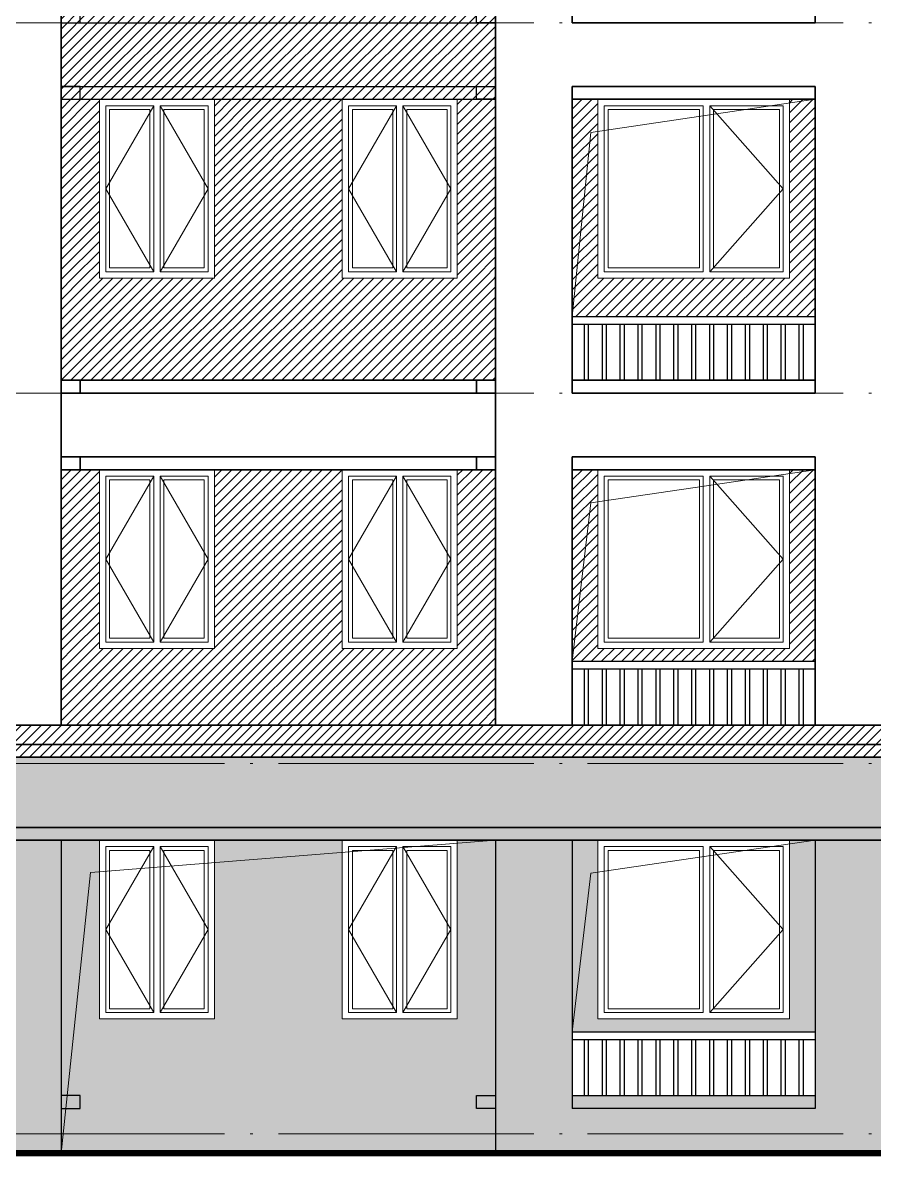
# Model space of a CAD drawing. Extents: x -518115 to 1124316, y -209821 to 1628073.
# Drawn here: x 850916 to 857579, y 37365 to 46240 of the extents above; entities that cross this region are included whole.
import ezdxf

# ---------------------------------------------------------------- set-up
doc = ezdxf.new("R2010")
doc.units = 0
doc.header["$LTSCALE"] = 1000
doc.header["$MEASUREMENT"] = 0
doc.linetypes.add('DOTE', pattern=[2.42, 2, -0.2, 0.02, -0.2])
for name, color, linetype in [('3-剖面填充（细）', 250, 'Continuous'), ('5-平立面看线1', 45, 'Continuous'), ('Stair-栏杆', 142, 'Continuous'), ('看线', 251, 'Continuous')]:
    doc.layers.add(name, color=color, linetype=linetype)
for name, color, linetype, lineweight in [('DOTE', 19, 'DOTE', 9), ('WINDOW', 144, 'Continuous', 15), ('立面-中轮廓线', 213, 'Continuous', 35), ('立面-普通轮廓', 7, 'Continuous', 18), ('立面-洞口示意', 152, 'Continuous', 13), ('立面-窗开启线', 250, 'Continuous', 13)]:
    doc.layers.add(name, color=color, linetype=linetype, lineweight=lineweight)
pattern_1 = [(45, (0, 0), (-39.2886205, 39.2886205), [])]
pattern_2 = [(45, (6e-11, -2900), (-39.2886205, 39.2886205), [])]
pattern_3 = [(45, (315132.16, 10964.28), (-39.2886205, 39.2886205), [])]
pattern_4 = [(45, (315132.16, 8064.28), (-39.2886205, 39.2886205), [])]

# ---------------------------------------------------------------- blocks, each defined once
blk = doc.blocks.new('A$C318717E3')
at = {"layer": 'WINDOW'}
for points in [[(50, 1350), (425, 1350), (425, 50), (50, 50)], [(850, 1350), (475, 1350), (475, 50), (850, 50)]]:
    blk.add_lwpolyline(points, close=True, dxfattribs=at)
at = {"layer": 'WINDOW', "color": 250}
for points in [[(80, 1320), (395, 1320), (395, 80), (80, 80)], [(820, 1320), (505, 1320), (505, 80), (820, 80)]]:
    blk.add_lwpolyline(points, close=True, dxfattribs=at)
at = {"layer": '立面-普通轮廓'}
blk.add_lwpolyline([(0, 1400), (900, 1400), (900, 0), (0, 0)], close=True, dxfattribs=at)
at = {"layer": '立面-窗开启线', "color": 251, "ltscale": 0.5, "true_color": 0x636466}
for points in [[(425, 1350), (50, 700), (425, 50)], [(475, 1350), (850, 700), (475, 50)]]:
    blk.add_lwpolyline(points, dxfattribs=at)
blk = doc.blocks.new('A$C4731409C')
at = {"layer": 'WINDOW'}
for points in [[(-1450, 1350), (-675, 1350), (-675, 50), (-1450, 50)], [(-50, 1350), (-625, 1350), (-625, 50), (-50, 50)]]:
    blk.add_lwpolyline(points, close=True, dxfattribs=at)
at = {"layer": 'WINDOW', "color": 250}
for points in [[(-1420, 1320), (-705, 1320), (-705, 80), (-1420, 80)], [(-80, 1320), (-595, 1320), (-595, 80), (-80, 80)]]:
    blk.add_lwpolyline(points, close=True, dxfattribs=at)
at = {"layer": '立面-普通轮廓'}
blk.add_lwpolyline([(-1500, 1400), (0, 1400), (0, 0), (-1500, 0)], close=True, dxfattribs=at)
at = {"layer": '立面-窗开启线', "color": 251, "ltscale": 0.5, "true_color": 0x636466}
blk.add_lwpolyline([(-625, 1350), (-50, 700), (-625, 50)], dxfattribs=at)
blk = doc.blocks.new('HFHFHHTHFHF')
at = {"layer": 'Stair-栏杆'}
for p, q in [((540084.4, 32976), (541984.4, 32976)), ((540084.4, 32916), (541984.4, 32916))]:
    blk.add_line(p, q, dxfattribs=at)
for points in [[(540179.4, 32476), (540179.4, 32916)], [(540209.4, 32916), (540209.4, 32476)], [(540319.4, 32476), (540319.4, 32916)], [(540349.4, 32916), (540349.4, 32476)], [(540459.4, 32476), (540459.4, 32916)], [(540489.4, 32916), (540489.4, 32476)], [(540599.4, 32476), (540599.4, 32916)], [(540629.4, 32916), (540629.4, 32476)], [(540739.4, 32476), (540739.4, 32916)], [(540769.4, 32916), (540769.4, 32476)], [(540879.4, 32476), (540879.4, 32916)], [(540909.4, 32916), (540909.4, 32476)], [(541019.4, 32476), (541019.4, 32916)], [(541049.4, 32916), (541049.4, 32476)], [(541159.4, 32476), (541159.4, 32916)], [(541189.4, 32916), (541189.4, 32476)], [(541299.4, 32476), (541299.4, 32916)], [(541329.4, 32916), (541329.4, 32476)], [(541439.4, 32476), (541439.4, 32916)], [(541469.4, 32916), (541469.4, 32476)], [(541579.4, 32476), (541579.4, 32916)], [(541609.4, 32916), (541609.4, 32476)], [(541719.4, 32476), (541719.4, 32916)], [(541749.4, 32916), (541749.4, 32476)], [(541859.4, 32476), (541859.4, 32916)], [(541889.4, 32916), (541889.4, 32476)]]:
    blk.add_lwpolyline(points, dxfattribs=at)
at = {"layer": '立面-中轮廓线'}
for p, q in [((536084.4, 35276), (536084.4, 32376)), ((539484.4, 35276), (539484.4, 32376)), ((540084.4, 34776), (540084.4, 32376)), ((541984.4, 34776), (541984.4, 32376))]:
    blk.add_line(p, q, dxfattribs=at)
for points in [[(540084.4, 34776), (541984.4, 34776)], [(541984.4, 34676), (540084.4, 34676)], [(540084.4, 32476), (541984.4, 32476)], [(541984.4, 32376), (540084.4, 32376)]]:
    blk.add_lwpolyline(points, dxfattribs=at)
for name, p in [('A$C318717E3', (536384.3, 33276)), ('A$C318717E3', (538284.5, 33276)), ('A$C4731409C', (541784.4, 33276))]:
    blk.add_blockref(name, p)
blk = doc.blocks.new('GDGDRTDGRDG')
at = {"layer": '3-剖面填充（细）'}
h = blk.add_hatch(dxfattribs=at)
h.set_pattern_fill('ANSI31', color=256, scale=35)
h.set_pattern_definition(pattern_1)
h.paths.add_polyline_path([(536084.4, 30376), (536384.3, 30376), (536384.3, 31776), (536084.4, 31776)])
h = blk.add_hatch(dxfattribs=at)
h.set_pattern_fill('ANSI31', color=256, scale=35)
h.set_pattern_definition(pattern_1)
h.paths.add_polyline_path([(537284.3, 30376), (538284.5, 30376), (538284.5, 31776), (537284.3, 31776)])
h = blk.add_hatch(dxfattribs=at)
h.set_pattern_fill('ANSI31', color=256, scale=35)
h.set_pattern_definition(pattern_1)
h.paths.add_polyline_path([(539184.5, 30376), (539484.4, 30376), (539484.4, 31776), (539184.5, 31776)])
h = blk.add_hatch(dxfattribs=at)
h.set_pattern_fill('ANSI31', color=256, scale=35)
h.set_pattern_definition(pattern_2)
h.paths.add_polyline_path([(540084.4, 30376), (540284.4, 30376), (540284.4, 31776), (540084.4, 31776)])
h = blk.add_hatch(dxfattribs=at)
h.set_pattern_fill('ANSI31', color=256, scale=35)
h.set_pattern_definition(pattern_2)
h.paths.add_polyline_path([(541784.4, 30376), (541984.4, 30376), (541984.4, 31776), (541784.4, 31776)])
h = blk.add_hatch(dxfattribs=at)
h.set_pattern_fill('ANSI31', color=256, scale=35)
h.set_pattern_definition(pattern_1)
h.paths.add_polyline_path([(536084.4, 29576), (539484.4, 29576), (539484.4, 30376), (536084.4, 30376)])
h = blk.add_hatch(dxfattribs=at)
h.set_pattern_fill('ANSI31', color=256, scale=35)
h.set_pattern_definition(pattern_2)
h.paths.add_polyline_path([(540084.4, 30076), (541984.4, 30076), (541984.4, 30376), (540084.4, 30376)])

msp = doc.modelspace()

# ---------------------------------------------------------------- hatches: boundary and pattern name
at = {"layer": '3-剖面填充（细）'}
h = msp.add_hatch(dxfattribs=at)
h.set_pattern_fill('ANSI31', color=256, scale=35)
h.set_pattern_definition([(45, (315132.16, 16064.28), (-39.2886205, 39.2886205), [])])
h.paths.add_polyline_path([(851216.6, 45640.3), (854616.6, 45640.3), (854616.6, 46340.3), (851216.6, 46340.3)])
h = msp.add_hatch(dxfattribs=at)
h.set_pattern_fill('ANSI31', color=256, scale=35)
h.set_pattern_definition(pattern_3)
h.paths.add_polyline_path([(851216.6, 41340.3), (851516.5, 41340.3), (851516.5, 42740.3), (851216.6, 42740.3)])
h = msp.add_hatch(dxfattribs=at)
h.set_pattern_fill('ANSI31', color=256, scale=35)
h.set_pattern_definition(pattern_3)
h.paths.add_polyline_path([(852416.5, 41340.3), (853416.7, 41340.3), (853416.7, 42740.3), (852416.5, 42740.3)])
h = msp.add_hatch(dxfattribs=at)
h.set_pattern_fill('ANSI31', color=256, scale=35)
h.set_pattern_definition(pattern_3)
h.paths.add_polyline_path([(854316.7, 41340.3), (854616.6, 41340.3), (854616.6, 42740.3), (854316.7, 42740.3)])
h = msp.add_hatch(dxfattribs=at)
h.set_pattern_fill('ANSI31', color=256, scale=35)
h.set_pattern_definition(pattern_4)
h.paths.add_polyline_path([(855216.6, 41340.3), (855416.6, 41340.3), (855416.6, 42740.3), (855216.6, 42740.3)])
h = msp.add_hatch(dxfattribs=at)
h.set_pattern_fill('ANSI31', color=256, scale=35)
h.set_pattern_definition(pattern_4)
h.paths.add_polyline_path([(856916.6, 41340.3), (857116.6, 41340.3), (857116.6, 42740.3), (856916.6, 42740.3)])
h = msp.add_hatch(dxfattribs=at)
h.set_pattern_fill('ANSI31', color=256, scale=35)
h.set_pattern_definition(pattern_3)
h.paths.add_polyline_path([(851216.6, 40740.3), (854616.6, 40740.3), (854616.6, 41340.3), (851216.6, 41340.3)])
h = msp.add_hatch(dxfattribs=at)
h.set_pattern_fill('ANSI31', color=256, scale=35)
h.set_pattern_definition(pattern_4)
h.paths.add_polyline_path([(855216.6, 41240.3), (857116.6, 41240.3), (857116.6, 41340.3), (855216.6, 41340.3)])
h = msp.add_hatch(dxfattribs=at)
h.set_pattern_fill('ANSI31', color=256, scale=35)
h.set_pattern_definition([(45, (391600, -3835.72), (-39.2886205, 39.2886205), [])])
h.paths.add_polyline_path([(863116.6, 40490.3), (863116.6, 40740.3), (842716.6, 40740.3), (842716.6, 40490.3)])
h = msp.add_hatch(dxfattribs=at)
h.set_pattern_fill('混凝土', color=251, scale=40)
h.set_pattern_definition([(50, (351071.16, 36090.78), (286.90407, -25.10085), [30, -330]), (355, (351071.16, 36090.78), (-55.50053, 300.87685), [24, -264]), (100.4514, (351095.07, 36088.7), (231.40375, 275.77582), [25.49608, -280.45684]), (46.1842, (351071.16, 36170.78), (426.89642, -66.2076), [45, -495]), (96.6356, (351106.73, 36165.26), (373.86508, 389.64715), [38.2441, -420.6852]), (351.1842, (351071.16, 36170.8), (373.86478, 389.64744), [36, -396]), (21, (351111.16, 36150.78), (238.76282, -161.04756), [30, -330]), (326, (351111.16, 36150.78), (97.32613, 290.06002), [24, -264]), (71.4514, (351131.05, 36137.36), (336.08905, 129.0122), [25.49608, -280.45684]), (37.5, (351071.16, 36090.78), (4.863942, 133.157542), [0, -260.8, 0, -268, 0, -265]), (7.5, (351071.16, 36090.78), (105.227815, 157.764685), [0, -152.8, 0, -254.8, 0, -101]), (327.5, (350981.96, 36090.78), (213.528974, -9.021949), [0, -100, 0, -312, 0, -414]), (317.5, (350941.96, 36090.78), (233.27447, 40.04199), [0, -130, 0, -207.2, 0, -294])])
h.paths.add_polyline_path([(861716.6, 39840.3), (862916.6, 39840.3), (862916.6, 38440.3), (861716.6, 38440.3)], flags=16)
h.paths.add_polyline_path([(859916.6, 38340.3), (861016.6, 38340.3), (861016.6, 37840.3), (859916.6, 37840.3)], flags=16)
h.paths.add_polyline_path([(860016.6, 39840.3), (860916.6, 39840.3), (860916.6, 38440.3), (860016.6, 38440.3)], flags=16)
h.paths.add_polyline_path([(857716.6, 38340.3), (859316.6, 38340.3), (859316.6, 37840.3), (857716.6, 37840.3)], flags=16)
h.paths.add_polyline_path([(858066.6, 39840.3), (858966.6, 39840.3), (858966.6, 38440.3), (858066.6, 38440.3)], flags=16)
h.paths.add_polyline_path([(855216.6, 38340.3), (857116.6, 38340.3), (857116.6, 37840.3), (855216.6, 37840.3)], flags=16)
h.paths.add_polyline_path([(855416.6, 39840.3), (856916.6, 39840.3), (856916.6, 38440.3), (855416.6, 38440.3)], flags=16)
h.paths.add_polyline_path([(853416.7, 39840.3), (854316.7, 39840.3), (854316.7, 38440.3), (853416.7, 38440.3)], flags=16)
h.paths.add_polyline_path([(869116.6, 39840.3), (867916.6, 39840.3), (867916.6, 38440.3), (869116.6, 38440.3)], flags=16)
h.paths.add_polyline_path([(870916.6, 38340.3), (869816.6, 38340.3), (869816.6, 37840.3), (870916.6, 37840.3)], flags=16)
h.paths.add_polyline_path([(870816.6, 39840.3), (869916.6, 39840.3), (869916.6, 38440.3), (870816.6, 38440.3)], flags=16)
h.paths.add_polyline_path([(873116.6, 38340.3), (871516.6, 38340.3), (871516.6, 37840.3), (873116.6, 37840.3)], flags=16)
h.paths.add_polyline_path([(872766.6, 39840.3), (871866.6, 39840.3), (871866.6, 38440.3), (872766.6, 38440.3)], flags=16)
h.paths.add_polyline_path([(875616.6, 38340.3), (873716.6, 38340.3), (873716.6, 37840.3), (875616.6, 37840.3)], flags=16)
h.paths.add_polyline_path([(875416.6, 39840.3), (873916.6, 39840.3), (873916.6, 38440.3), (875416.6, 38440.3)], flags=16)
h.paths.add_polyline_path([(877416.5, 39840.3), (876516.5, 39840.3), (876516.5, 38440.3), (877416.5, 38440.3)], flags=16)
h.paths.add_polyline_path([(878016.6, 40490.3), (878016.6, 39940.3), (878166.6, 39940.3), (878166.6, 39840.3), (878016.6, 39840.3), (878016.6, 38140.3), (878166.6, 38140.3), (878166.6, 38040.3), (878016.6, 38040.3), (878016.6, 37390.3), (867716.6, 37390.3), (867716.6, 40490.3)])
h.paths.add_polyline_path([(844116.6, 39840.3), (842916.6, 39840.3), (842916.6, 38440.3), (844116.6, 38440.3)], flags=16)
h.paths.add_polyline_path([(845916.6, 38340.3), (844816.6, 38340.3), (844816.6, 37840.3), (845916.6, 37840.3)], flags=16)
h.paths.add_polyline_path([(845816.6, 39840.3), (844916.6, 39840.3), (844916.6, 38440.3), (845816.6, 38440.3)], flags=16)
h.paths.add_polyline_path([(848116.6, 38340.3), (846516.6, 38340.3), (846516.6, 37840.3), (848116.6, 37840.3)], flags=16)
h.paths.add_polyline_path([(847766.6, 39840.3), (846866.6, 39840.3), (846866.6, 38440.3), (847766.6, 38440.3)], flags=16)
h.paths.add_polyline_path([(850616.6, 38340.3), (848716.6, 38340.3), (848716.6, 37840.3), (850616.6, 37840.3)], flags=16)
h.paths.add_polyline_path([(850416.6, 39840.3), (848916.6, 39840.3), (848916.6, 38440.3), (850416.6, 38440.3)], flags=16)
h.paths.add_polyline_path([(852416.5, 39840.3), (851516.5, 39840.3), (851516.5, 38440.3), (852416.5, 38440.3)], flags=16)
h.paths.add_polyline_path([(836716.6, 39840.3), (837916.6, 39840.3), (837916.6, 38440.3), (836716.6, 38440.3)], flags=16)
h.paths.add_polyline_path([(834916.6, 38340.3), (836016.6, 38340.3), (836016.6, 37840.3), (834916.6, 37840.3)], flags=16)
h.paths.add_polyline_path([(835016.6, 39840.3), (835916.6, 39840.3), (835916.6, 38440.3), (835016.6, 38440.3)], flags=16)
h.paths.add_polyline_path([(832716.6, 38340.3), (834316.6, 38340.3), (834316.6, 37840.3), (832716.6, 37840.3)], flags=16)
h.paths.add_polyline_path([(833066.6, 39840.3), (833966.6, 39840.3), (833966.6, 38440.3), (833066.6, 38440.3)], flags=16)
h.paths.add_polyline_path([(830216.6, 38340.3), (832116.6, 38340.3), (832116.6, 37840.3), (830216.6, 37840.3)], flags=16)
h.paths.add_polyline_path([(830416.6, 39840.3), (831916.6, 39840.3), (831916.6, 38440.3), (830416.6, 38440.3)], flags=16)
h.paths.add_polyline_path([(828416.7, 39840.3), (829316.7, 39840.3), (829316.7, 38440.3), (828416.7, 38440.3)], flags=16)
h.paths.add_polyline_path([(842716.6, 40490.3), (863116.6, 40490.3), (863116.6, 37390.3), (842716.6, 37390.3)])
h.paths.add_polyline_path([(827816.6, 40490.3), (827816.6, 39940.3), (827666.6, 39940.3), (827666.6, 39840.3), (827816.6, 39840.3), (827816.6, 38140.3), (827666.6, 38140.3), (827666.6, 38040.3), (827816.6, 38040.3), (827816.6, 37390.3), (838116.6, 37390.3), (838116.6, 40490.3)])

# ---------------------------------------------------------------- linework, layer by layer
at = {"color": 7}
for p, q in [((851216.6, 46240.3), (854616.6, 46240.3)), ((851216.6, 45740.3), (854616.6, 45740.3)), ((851216.6, 45640.3), (854616.6, 45640.3))]:
    msp.add_line(p, q, dxfattribs=at)
for points in [[(851216.6, 46240.3), (851366.6, 46240.3), (851366.6, 46340.3), (851216.6, 46340.3)], [(854616.6, 46240.3), (854466.6, 46240.3), (854466.6, 46340.3), (854616.6, 46340.3)], [(851216.6, 45640.3), (851366.6, 45640.3), (851366.6, 45740.3), (851216.6, 45740.3)], [(854616.6, 45640.3), (854466.6, 45640.3), (854466.6, 45740.3), (854616.6, 45740.3)]]:
    msp.add_lwpolyline(points, dxfattribs=at)
at = {"layer": '5-平立面看线1', "color": 1, "ltscale": 0.8, "const_width": 50}
msp.add_lwpolyline([(826716.6, 37389.8), (879116.6, 37389.8)], dxfattribs=at)
at = {"layer": 'DOTE', "linetype": 'DOTE'}
for p, q in [((879116.6, 46240.3), (826716.6, 46240.3)), ((879116.6, 43340.3), (826716.6, 43340.3)), ((879116.6, 40440.3), (826716.6, 40440.3)), ((879116.6, 37540.3), (826716.6, 37540.3))]:
    msp.add_line(p, q, dxfattribs=at)
at = {"layer": 'Stair-栏杆'}
for p, q in [((855216.6, 41240.3), (857116.6, 41240.3)), ((855216.6, 41180.3), (857116.6, 41180.3)), ((855216.6, 38340.3), (857116.6, 38340.3)), ((855216.6, 38280.3), (857116.6, 38280.3))]:
    msp.add_line(p, q, dxfattribs=at)
for points in [[(855311.6, 40740.3), (855311.6, 41180.3)], [(855341.6, 41180.3), (855341.6, 40740.3)], [(855451.6, 40740.3), (855451.6, 41180.3)], [(855481.6, 41180.3), (855481.6, 40740.3)], [(855591.6, 40740.3), (855591.6, 41180.3)], [(855621.6, 41180.3), (855621.6, 40740.3)], [(855731.6, 40740.3), (855731.6, 41180.3)], [(855761.6, 41180.3), (855761.6, 40740.3)], [(855871.6, 40740.3), (855871.6, 41180.3)], [(855901.6, 41180.3), (855901.6, 40740.3)], [(856011.6, 40740.3), (856011.6, 41180.3)], [(856041.6, 41180.3), (856041.6, 40740.3)], [(856151.6, 40740.3), (856151.6, 41180.3)], [(856181.6, 41180.3), (856181.6, 40740.3)], [(856291.6, 40740.3), (856291.6, 41180.3)], [(856321.6, 41180.3), (856321.6, 40740.3)], [(856431.6, 40740.3), (856431.6, 41180.3)], [(856461.6, 41180.3), (856461.6, 40740.3)], [(856571.6, 40740.3), (856571.6, 41180.3)], [(856601.6, 41180.3), (856601.6, 40740.3)], [(856711.6, 40740.3), (856711.6, 41180.3)], [(856741.6, 41180.3), (856741.6, 40740.3)], [(856851.6, 40740.3), (856851.6, 41180.3)], [(856881.6, 41180.3), (856881.6, 40740.3)], [(856991.6, 40740.3), (856991.6, 41180.3)], [(857021.6, 41180.3), (857021.6, 40740.3)], [(855311.6, 37840.3), (855311.6, 38280.3)], [(855341.6, 38280.3), (855341.6, 37840.3)], [(855451.6, 37840.3), (855451.6, 38280.3)], [(855481.6, 38280.3), (855481.6, 37840.3)], [(855591.6, 37840.3), (855591.6, 38280.3)], [(855621.6, 38280.3), (855621.6, 37840.3)], [(855731.6, 37840.3), (855731.6, 38280.3)], [(855761.6, 38280.3), (855761.6, 37840.3)], [(855871.6, 37840.3), (855871.6, 38280.3)], [(855901.6, 38280.3), (855901.6, 37840.3)], [(856011.6, 37840.3), (856011.6, 38280.3)], [(856041.6, 38280.3), (856041.6, 37840.3)], [(856151.6, 37840.3), (856151.6, 38280.3)], [(856181.6, 38280.3), (856181.6, 37840.3)], [(856291.6, 37840.3), (856291.6, 38280.3)], [(856321.6, 38280.3), (856321.6, 37840.3)], [(856431.6, 37840.3), (856431.6, 38280.3)], [(856461.6, 38280.3), (856461.6, 37840.3)], [(856571.6, 37840.3), (856571.6, 38280.3)], [(856601.6, 38280.3), (856601.6, 37840.3)], [(856711.6, 37840.3), (856711.6, 38280.3)], [(856741.6, 38280.3), (856741.6, 37840.3)], [(856851.6, 37840.3), (856851.6, 38280.3)], [(856881.6, 38280.3), (856881.6, 37840.3)], [(856991.6, 37840.3), (856991.6, 38280.3)], [(857021.6, 38280.3), (857021.6, 37840.3)]]:
    msp.add_lwpolyline(points, dxfattribs=at)
at = {"layer": '看线', "color": 30}
for p, q in [((851216.6, 39840.3), (851216.6, 37390.3)), ((854616.6, 39840.3), (854616.6, 37390.3)), ((855216.6, 39840.3), (855216.6, 37740.3)), ((857116.6, 39840.3), (857116.6, 37740.3))]:
    msp.add_line(p, q, dxfattribs=at)
for points in [[(851216.4, 37740.3), (851366.4, 37740.3), (851366.4, 37840.3), (851216.4, 37840.3)], [(854616.6, 37740.3), (854466.6, 37740.3), (854466.6, 37840.3), (854616.6, 37840.3)], [(855216.6, 37840.3), (857116.6, 37840.3)], [(857116.6, 37740.3), (855216.6, 37740.3)]]:
    msp.add_lwpolyline(points, dxfattribs=at)
at = {"layer": '立面-中轮廓线'}
for p, q in [((851216.6, 43440.3), (854616.6, 43440.3)), ((851216.6, 43340.3), (854616.6, 43340.3)), ((851216.6, 43340.3), (851216.6, 40740.3)), ((854616.6, 43340.3), (854616.6, 40740.3)), ((851216.6, 42840.3), (854616.6, 42840.3)), ((855216.6, 42840.3), (855216.6, 40740.3)), ((857116.6, 42840.3), (857116.6, 40740.3)), ((851216.6, 42740.3), (854616.6, 42740.3))]:
    msp.add_line(p, q, dxfattribs=at)
at = {"layer": '立面-中轮廓线', "color": 2}
for p, q in [((842716.6, 40740.3), (863116.6, 40740.3)), ((842716.6, 40590.3), (863116.6, 40590.3)), ((842716.6, 40490.3), (863116.6, 40490.3)), ((842716.6, 39940.3), (863116.6, 39940.3)), ((842716.6, 39840.3), (863116.6, 39840.3))]:
    msp.add_line(p, q, dxfattribs=at)
at = {"layer": '立面-中轮廓线'}
for points in [[(851216.4, 43340.3), (851366.4, 43340.3), (851366.4, 43440.3), (851216.4, 43440.3)], [(854616.6, 43340.3), (854466.6, 43340.3), (854466.6, 43440.3), (854616.6, 43440.3)], [(851216.4, 42740.3), (851366.4, 42740.3), (851366.4, 42840.3), (851216.4, 42840.3)], [(854616.6, 42740.3), (854466.6, 42740.3), (854466.6, 42840.3), (854616.6, 42840.3)], [(855216.6, 42840.3), (857116.6, 42840.3)], [(857116.6, 42740.3), (855216.6, 42740.3)]]:
    msp.add_lwpolyline(points, dxfattribs=at)
at = {"layer": '立面-洞口示意'}
for points in [[(855216.6, 43940.3), (855361.4, 45381.2), (857116.6, 45640.3)], [(855216.6, 41240.3), (855361.4, 42481.2), (857116.6, 42740.3)], [(851216.6, 37390.3), (851448.3, 39588.1), (854616.8, 39840.3)], [(855216.6, 38340.3), (855361.4, 39581.2), (857116.6, 39840.3)]]:
    msp.add_lwpolyline(points, dxfattribs=at)

# ---------------------------------------------------------------- block references
for name, p in [('HFHFHHTHFHF', (315132.2, 13864.3)), ('HFHFHHTHFHF', (315132.2, 10964.3)), ('GDGDRTDGRDG', (315132.2, 13864.3)), ('A$C318717E3', (851516.5, 41340.3)), ('A$C318717E3', (853416.7, 41340.3)), ('A$C4731409C', (856916.6, 41340.3)), ('A$C318717E3', (851516.5, 38440.3)), ('A$C318717E3', (853416.7, 38440.3)), ('A$C4731409C', (856916.6, 38440.3))]:
    msp.add_blockref(name, p)

doc.saveas('drawing.dxf')
